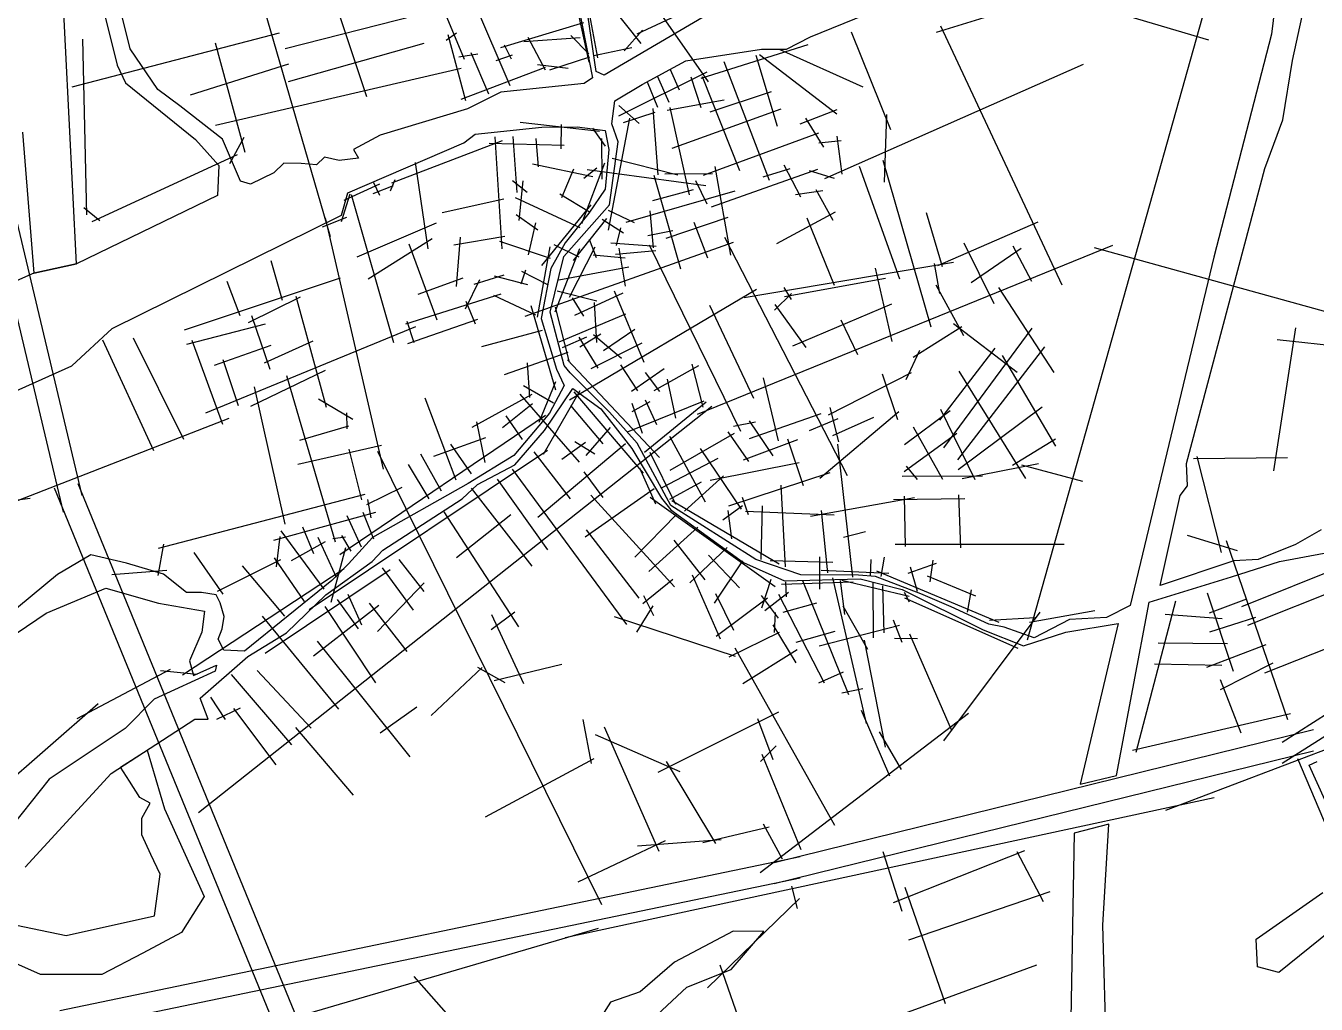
# Model space of a CAD drawing. Header units: metres. Extents: x -9699 to 502, y -2 to 5310.
# Drawn here: x -5599 to -3985, y 1881 to 3106 of the extents above; entities that cross this region are included whole.
import ezdxf

# ---------------------------------------------------------------- set-up
doc = ezdxf.new("R2010")
doc.units = ezdxf.units.M
doc.header["$MEASUREMENT"] = 0
doc.header["$XCLIPFRAME"] = 0
for name, color, linetype in [('底图', 73, 'Continuous'), ('水网', 141, 'Continuous'), ('路网', 2, 'Continuous')]:
    doc.layers.add(name, color=color, linetype=linetype)
picture_1 = doc.add_image_def('image1.jpg', size_in_pixel=(8192, 4266))

msp = doc.modelspace()

# ---------------------------------------------------------------- linework, layer by layer
at = {"layer": '水网'}
for points in [[(-5603.513729502353, 2972.300737918624), (-5589.582112448951, 2795.938640543049), (-5536.114120913087, 2807.513583182596), (-5554.356396237373, 3172.00473820078), (-5573.438527289333, 3211.819031376526), (-5551.550220894815, 3223.034326605171), (-5534.713022815711, 3188.827688023668), (-5506.089844490738, 3140.601905976635), (-5485.324022835616, 3056.487198741716), (-5474.660454317265, 3034.056608284423), (-5387.080141329388, 2963.193630117663), (-5357.895720634711, 2930.669264182703), (-5359.579447743811, 2893.098024468747), (-5536.114120913087, 2807.513583182596), (-5589.582112448951, 2795.938640543049), (-5774.375160073374, 2714.277682666079)], [(-3978.456270763753, 2474.733382022427), (-4010.355382907494, 2456.583968007331), (-4057.31794236548, 2437.549206849171), (-4087.887946131696, 2436.221193114498), (-4180.040920544313, 2405.234378143477), (-4155.027303852388, 2517.843216991972), (-4145.702444774601, 2529.903152464243), (-4147.052069492158, 2557.772134430845), (-4048.818336638119, 2927.111402996822), (-4026.552850839165, 2987.870945475208), (-4014.430030256028, 3062.178207552879), (-3990.121306820024, 3173.598058733738)], [(-4907.503720264845, 3127.471795052472), (-4890.284779538415, 3040.659194781874), (-4900.828900610839, 3033.522225530502), (-5005.018176521371, 3022.685200142061), (-5046.81105636066, 3001.837055500766), (-5156.08498954834, 2968.607871100216), (-5189.342268800334, 2950.674667118891), (-5183.007538512537, 2940.125717031128), (-5207.290634776473, 2936.961034796766), (-5225.766913196224, 2941.180606455966), (-5235.796884565592, 2931.686559752883), (-5254.801038923026, 2933.268893890143), (-5276.444645980738, 2933.796352562406), (-5289.114106556328, 2921.66505437754), (-5318.148232283129, 2907.423977342996), (-5330.817692858713, 2911.116118249618), (-5353.517088297718, 2963.860840768754), (-5406.704093589302, 3005.416470682784), (-5434.259838137121, 3026.065813213352), (-5468.704509695403, 3076.894980165338), (-5487.738452902434, 3152.559753123949)], [(-4032.818621400386, 3160.726149048251), (-4040.395575921051, 3095.267723733654), (-4112.693697983441, 2816.09577300255), (-4217.371824978443, 2380.333370276821), (-4247.24281294558, 2364.9590891035), (-4293.3354722847, 2362.560453201988), (-4337.507626967563, 2339.533596010939), (-4374.957905835727, 2352.965937515626), (-4394.163171433874, 2356.803749374108), (-4441.52050616088, 2378.452044242397), (-4479.319124738409, 2394.880544768137), (-4536.287525137348, 2416.361181933327), (-4557.426985120422, 2418.264034044203), (-4629.605842266601, 2418.454320651275), (-4685.76965167893, 2437.727166915707), (-4792.230071829486, 2505.162836339499), (-4834.600001111851, 2583.480956477782), (-4869.076797900087, 2622.273375255154), (-4918.216571806429, 2671.274849885898), (-4925.67451695248, 2680.314545609568), (-4943.078177751151, 2747.315659109983), (-4926.176802224021, 2817.053222729834), (-4869.185768140336, 2881.372497012939), (-4858.231137737399, 2960.179072024779), (-4866.055858094092, 2983.007964695626), (-4862.343057653873, 3011.72069347596), (-4828.332806818849, 3032.109587233281), (-4773.353651767066, 3061.841607841212), (-4679.005611499916, 3076.393095923724), (-4647.661791257145, 3076.393095923724), (-4617.584398687539, 3091.577258008078), (-4548.630476557568, 3119.884774453039)], [(-4698.429657215244, 3148.207227929002), (-4875.576206497346, 3043.801555228788), (-4885.741030820638, 3048.53046568526), (-4897.890354718489, 3130.702563179128)], [(-5723.36233923686, 2598.798588612039), (-5541.968359977385, 2679.87997572635), (-5491.368968946837, 2726.621016891941), (-5204.334931090852, 2868.597705948637), (-5196.412885889767, 2896.489847293209), (-5051.175670415483, 2959.058696980852), (-5036.958065803592, 2970.141555187908), (-4953.722215589929, 2978.720241087506), (-4909.600037543214, 2978.95853559141), (-4874.302331611783, 2974.66919264161), (-4869.770848890897, 2950.839532853578), (-4874.653774326303, 2901.082314253423), (-4894.841597383827, 2871.066294618695), (-4924.339202564624, 2833.87621443225), (-4942.502588545802, 2801.693697109568), (-4954.43922881897, 2739.357795306322), (-4935.160111697872, 2675.961057185519), (-4925.886579976126, 2655.47903732184), (-4943.951071357362, 2620.995100437728), (-4988.630330096268, 2567.817748453419), (-5045.901547293484, 2532.694771879488), (-5165.579601261685, 2465.02262273126), (-5195.794511719068, 2432.088730869729), (-5216.378789318994, 2411.55613449828), (-5325.941046445521, 2323.095323595758), (-5351.550951212558, 2324.108724370006), (-5358.904270325599, 2337.789565023141), (-5353.833010729577, 2350.963719248992), (-5351.297380931566, 2366.41801823698), (-5356.368640527588, 2383.645747640139), (-5361.186366348563, 2393.52637028945), (-5379.696485777603, 2396.313201478868), (-5398.460175487635, 2396.56655865235), (-5427.192579594455, 2419.497846764682), (-5473.619925420193, 2432.92598635691), (-5518.010969738075, 2443.505731856248), (-5559.637491994515, 2418.996046282118), (-5723.743461283157, 2283.196363977939)], [(-5600.337383896446, 2052.560103787522), (-5492.736226034931, 2170.025013293781), (-5387.791861196674, 2237.716650381519), (-5371.186767903993, 2237.716650381519), (-5381.185490186044, 2264.080565936641), (-5321.594502832544, 2316.126570441167), (-5273.254975705588, 2346.105079980289), (-5224.030179457702, 2393.433341901987), (-5166.028295808712, 2435.127956003529), (-5152.643245735868, 2449.550608703701), (-5053.587837113824, 2513.472962797614), (-5034.271374412907, 2531.514411394244), (-4987.659892610005, 2556.268938638203), (-4950.194463775442, 2599.302678508699), (-4914.861602620774, 2651.839790256769), (-4879.740110876839, 2626.049414812536), (-4841.233423026344, 2576.582630726367), (-4803.82808297417, 2514.242233853978), (-4792.36850236584, 2499.863289419284), (-4701.225172822407, 2434.131558316905), (-4650.056836668155, 2411.125263973207), (-4555.395392879225, 2413.681520451377), (-4502.947851971708, 2400.048157221077), (-4401.294351882954, 2349.794861673603), (-4350.785860650801, 2329.69404321696), (-4298.137135490695, 2346.801117705225), (-4232.647262304445, 2357.493030535488), (-4280.154234892354, 2156.556194721799), (-4234.429190400573, 2167.538514146365), (-4193.82289973682, 2384.189860403974), (-4090.528347986494, 2415.946393146303), (-4030.504728700958, 2434.996621809462), (-3974.71802568117, 2445.580080626789)], [(-5732.442727139982, 2263.238892159451), (-5574.034085245577, 2370.453040784194), (-5499.179415479768, 2401.944182969188), (-5433.51741677166, 2382.918286310735), (-5375.734824323059, 2373.077309612865), (-5379.017949812624, 2346.834691125371), (-5394.776835343517, 2310.751095940006), (-5389.523849162593, 2292.381269978681), (-5360.632571191265, 2305.502586202349), (-5362.703151779722, 2298.080068381711), (-5438.982940553498, 2262.823998673614), (-5475.047161772854, 2226.012509403739), (-5570.448179463681, 2162.72493724782), (-5638.197040410886, 2077.778558462544)], [(-5643.585408288679, 1986.903039798592), (-5548.920511034449, 1967.258461878984), (-5438.599529936022, 1991.632262181395), (-5431.502946911161, 2044.067981066408), (-5442.833218241402, 2068.535256844698), (-5454.194017602398, 2093.06845670598), (-5454.194017602398, 2114.183193877339), (-5443.929743329529, 2132.807552746388), (-5456.776038840597, 2139.887415277122), (-5469.514200418649, 2160.196321962641), (-5480.814180901183, 2177.715018886564), (-5447.741740389853, 2199.047537732614), (-5426.101101685183, 2125.509084143677), (-5376.201891469754, 2016.082920874716), (-5404.487408397589, 1970.864299351058), (-5453.18122777695, 1945.258455893876), (-5504.485125215893, 1918.28009224714), (-5580.954394592991, 1918.28009224714), (-5681.649905380457, 1962.869102613011)], [(-3927.583567276277, 2034.611390417646), (-3993.238761669287, 2180.374080918133), (-3983.270592961869, 2184.800627471101)], [(-4244.129575093655, 2106.646733634502), (-4287.34012864565, 2095.253570411536), (-4291.844060160626, 1862.686901271852)], [(-4247.167844299547, 1817.548006772718), (-4251.699678380172, 1979.940621129004), (-4244.129575093655, 2106.646733634502)], [(-3940.80426030024, 1993.881515819761), (-4031.207383715808, 1920.925306228804), (-4058.154492330678, 1927.873521663663), (-4059.892959396385, 1962.614563854593), (-3976.443978695142, 2020.805811273567)], [(-4865.701216016489, 1815.470101517909), (-4772.161203835129, 1902.638886393062), (-4716.892991085742, 1924.727505170238), (-4675.748874100638, 1971.972606443632), (-4714.436650470349, 1972.586179187448), (-4787.513469907091, 1933.931096327397), (-4830.49988809567, 1896.503158954962), (-4867.95949415768, 1883.618166318279), (-4960.687221485247, 1736.974315530948)]]:
    msp.add_lwpolyline(points, dxfattribs=at)
at = {"layer": '路网'}
for p, q in [((-5481.273742038575, 3749.334261653546), (-5218.717331330793, 2841.854923002447)), ((-5225.508816178291, 3173.926771134642), (-5172.92704291788, 3016.911716584029)), ((-4834.548089660717, 3095.684229581252), (-4672.012533033696, 3171.262716756111)), ((-4459.667464467653, 3097.528562034226), (-4221.351702898608, 3171.426144627065)), ((-4112.039803530075, 3170.21230844057), (-4346.172057028161, 2336.539754323667)), ((-4824.672173371364, 3148.950254482301), (-4745.732196521617, 3035.522950094037)), ((-5037.868962096602, 3133.901698303684), (-4993.639091517645, 3030.972334740309)), ((-4911.240541615647, 3134.348804125071), (-4895.031428288108, 3060.163397508711)), ((-4897.941974122077, 3139.51472743712), (-4884.19766906288, 3065.305323852264)), ((-5274.804214920194, 3077.210277158027), (-5111.083675379131, 3119.001353768181)), ((-4867.149393620588, 3130.546478185094), (-4829.934833627223, 3083.222515894751)), ((-4230.833793073463, 3120.897882070606), (-4119.577623679695, 3088.054519784812)), ((-5072.514197306446, 3115.76112086861), (-5050.783012491162, 3063.939883781037)), ((-5004.836522948354, 3078.521231965708), (-4900.980327262949, 3109.567850900097)), ((-4454.878797377409, 3105.504992427823), (-4302.984394619656, 2781.308921505655)), ((-5541.456248742618, 3029.380647970782), (-5282.102629094763, 3096.655960226961)), ((-5528.325979511413, 3088.996250729941), (-5523.377890967516, 2868.808192447165)), ((-5073.383732365894, 3087.608628469685), (-5060.634798352111, 3096.58325736953)), ((-5071.355498671466, 3094.556721058034), (-5049.044818514914, 3012.048037812343)), ((-4976.283070974758, 3085.79341624724), (-4905.739242009542, 3090.82799140538)), ((-4971.244228656236, 3091.387390196269), (-4949.689185016563, 3050.271593025913)), ((-4917.496565090049, 3093.345285964373), (-4894.821738150763, 3070.409949497845)), ((-4850.813969729816, 3074.416033292477), (-4827.519636935598, 3100.098387478877)), ((-4566.61943714247, 3097.891043293064), (-4517.407089421189, 2975.744561154746)), ((-5362.612726558589, 3084.101413590785), (-5325.382615033443, 2947.396323850507)), ((-5270.621582991873, 3035.717703850567), (-5100.92586019692, 3083.77744753618)), ((-5057.447245421659, 3066.545418501668), (-5033.687826911948, 3070.308977960251)), ((-5042.380293536873, 3072.335500311905), (-5020.649437275082, 3020.443668303053)), ((-5010.995112060533, 3062.298667029983), (-4990.279887642595, 3069.291151916072)), ((-5000.637499851567, 3081.877624711031), (-4992.23941715205, 3064.256562798088)), ((-4888.566809854658, 3068.597375685549), (-4840.974121312282, 3078.228256760469)), ((-4754.217893484645, 3039.883599917059), (-4620.551455721471, 3082.075449632812)), ((-4685.992301426092, 3068.859206483161), (-4659.398305950068, 2980.019036872756)), ((-4681.514920512927, 3069.783822661928), (-4584.652496906667, 2995.247158499744)), ((-4655.737015395607, 3076.027738937423), (-4551.844277261131, 3029.198415730667)), ((-5393.327585907151, 3019.003752474453), (-5270.468185018835, 3058.062343560316)), ((-5362.282895362397, 2981.051269473937), (-5054.859229595255, 3052.558801468129)), ((-5054.665127495631, 3013.630972222812), (-4949.129293366757, 3053.907685166678)), ((-4959.2069780038, 3056.984378516556), (-4920.855768965099, 3052.509188189461)), ((-4943.810523476313, 3050.551292421356), (-4893.701991357097, 3066.773857357082)), ((-4725.748697227799, 3060.824884624555), (-4669.068839803366, 2912.382415522561)), ((-4599.600475922794, 2914.656850709296), (-4275.715513772971, 3057.737553875029)), ((-4857.194697505955, 2992.879318009809), (-4746.950472855795, 3048.113052447931)), ((-4809.477742733164, 3043.107039126635), (-4794.796403125671, 3010.101952070618)), ((-4793.102381340606, 3051.005699240135), (-4781.809048797302, 3025.335071321064)), ((-4767.13603254484, 3041.726299068514), (-4754.625445833764, 3003.464061132607)), ((-4752.947194616136, 3042.336051009699), (-4706.511707965074, 2924.612940264764)), ((-4821.900386627238, 3035.490479501414), (-4808.91306880481, 3003.61376647882)), ((-4742.941061627629, 2997.733392410161), (-4666.113975754437, 3023.231323123154)), ((-4857.192069078053, 3005.870528505511), (-4831.782070855602, 2983.302936158278)), ((-4796.886806441253, 2999.95796304107), (-4725.48494178868, 3012.762851524844)), ((-5644.490647413253, 3001.308499829895), (-5529.364187639482, 2517.833391985683)), ((-4870.44624534477, 2849.850140621107), (-4843.402569661259, 2990.035977379747)), ((-4851.545402806397, 2984.431324151545), (-4811.736401940638, 2997.407681375298)), ((-4814.842072040643, 3002.203291957118), (-4808.348394876455, 2918.985323096378)), ((-4793.454079596734, 3003.34970210648), (-4769.119838506478, 2893.866108938537)), ((-4790.487935211379, 2952.373914933373), (-4654.294410040885, 3001.490991016186)), ((-4630.349687363842, 2982.759353868442), (-4584.26191982111, 3000.71058000586)), ((-4623.709949921191, 2989.783750953469), (-4601.056624982411, 2953.881270758946)), ((-4524.827981034962, 2909.793283616347), (-4522.093977941977, 2994.476296021387)), ((-5667.687915910478, 2980.545149989735), (-5552.561456136711, 2497.070042145524)), ((-4980.748076373195, 2985.136687050975), (-4881.417339928063, 2973.534089964315)), ((-4929.576965767264, 2951.476171450562), (-4928.98297756658, 2982.041203753688)), ((-4890.349942646906, 2977.282628632846), (-4874.449888633921, 2954.791438501187)), ((-4751.427744251123, 2918.759285333802), (-4606.915244759882, 2971.832510856208)), ((-5344.006669510999, 2933.386533479154), (-5326.217761494461, 2966.268159692025)), ((-5141.530946164546, 2908.91333893216), (-5002.997791604713, 2962.15031340189)), ((-5019.567620156333, 2958.894864274477), (-4925.715987703878, 2956.224137091444)), ((-5012.685446745337, 2966.50606332035), (-5003.966549817589, 2826.638022366126)), ((-4989.8599962847, 2967.183981170298), (-4985.071511724171, 2896.852426270942)), ((-4961.05885148696, 2964.533076962982), (-4958.088837471631, 2928.923320696542)), ((-4879.086654494793, 2964.357322551492), (-4878.632812609779, 2913.567745711576)), ((-4606.998149756735, 2958.997497033277), (-4579.061027621028, 2961.949891949484)), ((-4584.433570765708, 2967.317883975303), (-4578.255158926404, 2919.811201312283)), ((-5516.558836332202, 2860.513728931838), (-5334.519249468446, 2944.643303398549)), ((-4865.662068485537, 2939.860340433634), (-4783.503070582359, 2919.267409624814)), ((-5112.211124926798, 2934.658233210973), (-5096.411352739597, 2826.619944370663)), ((-4965.513817751038, 2932.781053249637), (-4890.076111567476, 2917.053406594341)), ((-4928.685965213261, 2890.642837247066), (-4913.539028807076, 2926.549337876102)), ((-4903.5952114635, 2858.243397938668), (-4875.001895000007, 2933.974270749415)), ((-4901.06505755696, 2914.976168136496), (-4884.730108243449, 2927.736329286321)), ((-4897.099635990271, 2925.906180032875), (-4748.319518735101, 2905.700732560019)), ((-4741.579937537979, 2879.014512171494), (-4608.341276416424, 2925.984383068076)), ((-4737.341561034503, 2929.658627457182), (-4717.59191881238, 2818.480784098214)), ((-4676.590378302353, 2916.676797975343), (-4642.743455056901, 2927.144376143758)), ((-4650.784254090991, 2931.620767017271), (-4629.831412489205, 2891.360875683082)), ((-4619.086362705784, 2924.642395531503), (-4587.925692779702, 2914.711615169683)), ((-4556.445887898764, 2930.066896997966), (-4505.945464480041, 2788.9215723751)), ((-4526.875745408971, 2937.406828392997), (-4466.734613492487, 2728.887411209651)), ((-5200.930934423574, 2887.557558594322), (-5156.561538129972, 2907.901641258643)), ((-5164.159045496621, 2909.419857841336), (-5156.86545010654, 2893.630424925097)), ((-5143.189958750148, 2899.095996246892), (-5137.415886736962, 2913.367212580435)), ((-4990.338844740747, 2912.162701568434), (-4972.142530398866, 2897.330871937744)), ((-4977.409899921389, 2911.684255901633), (-4982.677232937967, 2861.925864674745)), ((-4813.519279191278, 2918.818600702698), (-4780.340560728902, 2801.578346934655)), ((-4799.87839546897, 2920.395797618081), (-4740.172633430272, 2920.620132279928)), ((-4761.319723155458, 2912.05100887214), (-4747.163959611222, 2882.60878062546)), ((-5204.273820142049, 2860.836983034499), (-5193.637339033499, 2895.148641507793)), ((-5192.267234481843, 2894.408183565433), (-5139.366983373555, 2709.208459179954)), ((-5164.766832943809, 2895.755922556933), (-5139.239285584481, 2905.776143626808)), ((-4986.986905548387, 2890.632632602523), (-4906.061151416071, 2853.313842672316)), ((-4931.061954521958, 2895.390802887945), (-4893.937089630868, 2872.837952133923)), ((-4848.316488642383, 2859.794196792723), (-4711.555405574027, 2899.009040390722)), ((-4814.590035009262, 2886.891394931387), (-4764.031676658786, 2900.742447938716)), ((-4636.411061149469, 2894.309445602567), (-4602.173195759024, 2899.467942278643)), ((-4610.86850984751, 2900.553934231584), (-4589.591312941011, 2862.249314215193)), ((-5526.9356871732, 2877.991353467649), (-5506.774951525484, 2861.994882133871)), ((-5078.561333774255, 2872.131430567604), (-5001.060275178971, 2889.070470437035)), ((-4953.519972664988, 2805.63992110146), (-4891.794774864153, 2881.370793912207)), ((-4870.892311463889, 2875.002928199095), (-4838.155022865858, 2859.292019394424)), ((-5227.978005159799, 2854.156835654582), (-5197.588012199165, 2865.99891383172)), ((-5224.805469756313, 2865.068360624888), (-5152.393588042432, 2550.587624673954)), ((-5184.79129190582, 2816.260108263238), (-5085.54900936089, 2859.179419308395)), ((-4986.029208636281, 2869.581009303413), (-4958.73473712345, 2850.443168671507)), ((-4961.60782785977, 2859.055190673935), (-4970.705985030712, 2818.865726742922)), ((-4914.082748324072, 2812.05636706493), (-4872.262196979892, 2864.48255390802)), ((-4878.109974492254, 2863.412908930126), (-4851.301506600336, 2846.671777741531)), ((-4818.5642180023, 2873.972705815168), (-4814.182081094768, 2827.612628739298)), ((-4798.209274033983, 2839.640653371336), (-4720.499069593643, 2865.978239305635)), ((-4763.587618366538, 2859.655896637467), (-4746.412448265924, 2815.399456080772)), ((-4659.588720949439, 2833.144551190386), (-4586.113172703234, 2872.674887218862)), ((-4622.198822911211, 2865.290102851302), (-4587.849760417994, 2780.906556978061)), ((-4472.857937863606, 2871.832340951544), (-4452.743236210175, 2804.566562805579)), ((-4458.27245548566, 2805.58364306124), (-4332.465572126049, 2860.347941847575)), ((-5064.029887569261, 2831.477746048842), (-5000.091516966095, 2842.12514094279)), ((-4860.065816921342, 2830.703295891075), (-4854.910338114517, 2852.595566918985)), ((-4821.141975658684, 2843.323537543969), (-4789.693565888838, 2849.504885807366)), ((-5170.966491242019, 2789.127200848592), (-5090.980181050239, 2839.446400810413)), ((-5120.111011020402, 2832.539838752184), (-5085.055266480043, 2737.821347169902)), ((-5060.368158943479, 2779.2606915996), (-5055.430730134976, 2840.926381385716)), ((-5006.619765258424, 2836.08978470762), (-4943.112164784207, 2814.630087305514)), ((-4974.510780447621, 2742.240865646876), (-4713.870028392324, 2834.968627912538)), ((-4958.966330826676, 2740.792518073675), (-4943.081171238489, 2828.767303115157)), ((-4938.586413496398, 2831.809962370104), (-4907.574651312344, 2816.345528536782)), ((-4937.200976448629, 2747.432000433683), (-4906.030340400066, 2826.849890889016)), ((-4918.982831552749, 2765.780956431133), (-4886.787400668611, 2828.809782914536)), ((-4894.601132736426, 2838.529001869989), (-4885.509692659019, 2815.430335251402)), ((-4867.283479949707, 2833.793977002695), (-4810.831018045035, 2829.673073507151)), ((-4857.456153070663, 2827.368959696203), (-4849.403745146657, 2779.873947461141)), ((-4819.48438680487, 2831.447425271896), (-4705.217499269187, 2598.225481256252)), ((-4758.816912200322, 2619.457661152522), (-4239.055771103312, 2831.216250287442)), ((-4724.987584819457, 2841.110902578017), (-4571.732532549314, 2542.968433881897)), ((-4425.644692094137, 2833.91816375763), (-4387.973588775967, 2758.216746213622)), ((-4416.33271961427, 2784.437350030194), (-4353.688703730766, 2827.151563075857)), ((-4364.27046243057, 2830.111943021723), (-4340.990585989827, 2786.129003690596)), ((-4262.341451989007, 2827.984853967892), (-3910.468332394979, 2730.582289593571)), ((-5292.641456805439, 2811.748845704267), (-5278.707430359784, 2762.335416134438)), ((-4889.404913297061, 2818.87163175611), (-4849.356908021626, 2815.210202502012)), ((-4861.352505392948, 2819.842441052245), (-4811.219769833442, 2824.254532893245)), ((-4700.687622809804, 2765.601642259917), (-4438.375592172015, 2809.898608238102)), ((-5038.532311589239, 2782.273700150017), (-5000.828316416315, 2793.730710043872)), ((-4979.449742505734, 2782.467895512866), (-4973.619232304467, 2800.333045264166)), ((-4979.061027223274, 2798.585370757588), (-4946.410111686688, 2781.885337344007)), ((-4932.525368264258, 2787.660021448457), (-4844.987913253615, 2804.010765653944)), ((-4536.719426950535, 2802.203119665892), (-4515.749318037655, 2710.674368234462)), ((-4462.859179075618, 2808.166471035735), (-4455.911002919449, 2770.710274380168)), ((-5400.964337162666, 2725.269885658822), (-5205.558354763009, 2789.996480213449)), ((-5348.001478361904, 2785.968688864419), (-5331.677407819451, 2743.029359405753)), ((-5108.261181879999, 2769.8874952492), (-5051.974529969026, 2790.11385456546)), ((-5049.20157503472, 2751.235485040547), (-5031.096671574436, 2788.038500686291)), ((-5013.461088519049, 2792.565593706153), (-4971.675692398108, 2781.885337344007)), ((-4650.69930476132, 2777.91105406958), (-4641.629111142822, 2763.205784366974)), ((-4650.014745315726, 2766.796604739952), (-4523.591485857383, 2789.86637864727)), ((-4460.435403487362, 2781.527365114153), (-4426.148255073689, 2717.945058812895)), ((-4382.344226321358, 2777.988740590625), (-4312.849505149847, 2671.520208069882)), ((-5320.683643045478, 2734.374927403158), (-5255.72047760673, 2766.329773661741)), ((-5261.717053343302, 2767.328363043568), (-5223.742585637715, 2628.395450029179)), ((-5123.852249590316, 2732.756172037973), (-5004.715323217155, 2770.234146047148)), ((-5014.04416144274, 2768.680652943576), (-4961.56946011354, 2744.018986568979)), ((-4934.42615971122, 2773.888399942429), (-4884.693383264661, 2761.596479814862)), ((-4919.256151548973, 2637.522366846019), (-4685.245426335568, 2775.878822142527)), ((-4915.741979945327, 2765.148980421396), (-4901.61885271426, 2742.177306485994)), ((-4912.293300003664, 2743.654048377937), (-4851.859536447038, 2771.384157835761)), ((-4863.190871677151, 2774.009487612428), (-4826.186768445936, 2684.478249980859)), ((-4662.507699656271, 2749.526465336625), (-4641.286831420024, 2770.558419218279)), ((-5036.715447305541, 2732.210202615144), (-5048.577286901236, 2760.592180857635)), ((-4967.474624968505, 2755.396648720584), (-4936.673429064438, 2650.083460648119)), ((-4937.069591559295, 2753.262035311886), (-4919.464965543681, 2684.478249980859)), ((-4888.197077662626, 2759.300295194204), (-4885.30675612115, 2709.156402928926)), ((-4743.770622679345, 2756.123649375201), (-4688.810085658558, 2639.551611366873)), ((-4661.988074061745, 2756.990122811803), (-4623.358981783924, 2702.955064171704)), ((-4639.638369051986, 2704.884886697433), (-4515.749318037655, 2757.817187614281)), ((-5397.973149700316, 2707.080155619867), (-5299.695536702632, 2732.710607113501)), ((-5374.328432863928, 2621.077030750756), (-5111.416792110205, 2729.125887191502)), ((-5317.01903045019, 2743.029359405753), (-5294.032077697135, 2675.791040269114)), ((-5122.557712340938, 2735.952878150011), (-5113.817386424569, 2709.130339903806)), ((-5121.309099568025, 2707.882776738903), (-5033.593897120272, 2738.447990519975)), ((-4931.814488033669, 2709.94400325791), (-4848.520994935803, 2745.123489272486)), ((-4579.487344024914, 2737.416204633739), (-4558.793183536159, 2694.408709266312)), ((-4488.895838317854, 2690.882592761266), (-4428.089750647238, 2729.292274548974)), ((-4438.558012369838, 2732.824198348313), (-4358.721814616218, 2672.067699115496)), ((-5465.281894997133, 2715.217403393954), (-5402.255369841499, 2588.18504633508)), ((-5028.677824288505, 2704.410726702143), (-4953.029989896276, 2724.716838596069)), ((-4927.873160389442, 2703.118129086766), (-4897.393508832472, 2716.244805889785)), ((-4907.378212832359, 2715.719734350515), (-4883.467477188364, 2677.127318230287)), ((-4906.064436950954, 2703.90572941575), (-4879.788882816865, 2719.920278744992)), ((-4889.08972098407, 2719.06271168762), (-4854.038868240088, 2689.466394704319)), ((-4876.373094729956, 2699.180127441845), (-4837.485248327226, 2725.95855258715)), ((-4450.51524199493, 2577.616287231438), (-4339.985540869478, 2727.069016143218)), ((-4037.850856143196, 2548.801763282828), (-4010.030297483907, 2727.497262217983)), ((-4033.571337441812, 2712.982502479923), (-3769.838203449808, 2684.03071140437)), ((-5503.315173777104, 2712.503037744651), (-5439.745294163905, 2574.070333790831)), ((-5391.538356622405, 2712.031907035087), (-5353.355987570685, 2607.11914307217)), ((-5363.135418652339, 2681.0163906288), (-5292.502223138334, 2705.988551810419)), ((-5300.65221144833, 2683.730756278102), (-5239.798958099186, 2711.417297068867)), ((-5000.60960931101, 2669.350066863152), (-4920.850648537379, 2696.998166588077)), ((-4892.138405306847, 2676.602246691016), (-4828.288817157379, 2708.893874139212)), ((-4497.832164642896, 2662.90571517541), (-4480.853140974723, 2699.513753707151)), ((-4455.766329866818, 2611.868281339783), (-4386.204255230229, 2702.220469363008)), ((-4433.30699750984, 2562.406494877068), (-4324.101038388267, 2703.923681772634)), ((-5352.812122029916, 2688.073732941083), (-5333.795482639929, 2630.529170007986)), ((-4972.181263204532, 2683.88157841168), (-4969.259108480648, 2640.310412541696)), ((-4921.731948388849, 2687.534817812278), (-4806.499697410341, 2565.160883393548)), ((-4855.223814648191, 2681.427661535625), (-4833.892406416133, 2648.579971698793)), ((-4766.133798382114, 2681.929154901661), (-4752.080178466764, 2628.520306856532)), ((-4377.750135908005, 2693.146488267248), (-4310.737380798098, 2579.486361633166)), ((-5318.038823971561, 2629.443415372358), (-5224.585653888389, 2674.501904694567)), ((-5273.381103739106, 2668.006152868375), (-5212.202022564921, 2459.95364017863)), ((-4841.421136585923, 2648.329225015776), (-4800.765964464321, 2676.914235201135)), ((-4824.355995397906, 2671.648582777434), (-4806.287050291604, 2647.827731649739)), ((-4813.062918396194, 2649.332211747849), (-4757.099344081935, 2680.424688763393)), ((-4676.757356486232, 2665.081845154384), (-4657.955043488371, 2586.082610362322)), ((-4594.940382764259, 2618.8570249882), (-4491.278836767633, 2671.834513913784)), ((-4527.619955565643, 2670.048756958078), (-4508.555785437695, 2612.904492495951)), ((-4431.983292011899, 2673.504097063897), (-4348.589663112027, 2539.261160506487)), ((-5313.692170840753, 2653.872720175928), (-5275.115574109157, 2481.781873794846)), ((-4976.676933595197, 2655.582772908161), (-4938.913324217137, 2633.572611014086)), ((-4957.019176831941, 2609.708693773646), (-4936.108280558823, 2660.247733328173)), ((-4951.656307762189, 2569.429984572364), (-4905.536195953843, 2649.328763666861)), ((-4796.750675779316, 2663.373970157511), (-4786.461402695888, 2614.729295129889)), ((-5233.070657238496, 2638.714202321431), (-5190.095021347698, 2613.416623261634)), ((-5100.28985365569, 2640.019991987552), (-5061.511160022921, 2537.542396832809)), ((-5040.965031133564, 2603.252476220158), (-4965.88734656116, 2644.802284880049)), ((-5002.976618157699, 2603.02787632131), (-4965.4377758715, 2632.898825277387)), ((-4981.420625363505, 2644.443014384884), (-4906.855812786155, 2559.665089013703)), ((-4913.488833135271, 2647.486734587825), (-4827.097482209232, 2545.577863398464)), ((-4846.691244054178, 2597.42784380083), (-4750.57441783043, 2636.293426110418)), ((-4840.919216373812, 2633.284479874039), (-4828.120378735766, 2595.923363702719)), ((-4840.668274520729, 2623.003907749811), (-4818.082084011368, 2635.290453338186)), ((-4825.108893969044, 2571.851779851848), (-4748.06485327582, 2635.039706655169)), ((-4824.355995397906, 2637.296412842492), (-4810.051433629474, 2606.454682509966)), ((-5383.33590927213, 2121.036758633463), (-4740.911716987624, 2629.450076962977)), ((-5206.587493805819, 2443.746357653776), (-4948.978779363226, 2618.516656119178)), ((-5198.090480000421, 2621.072465882404), (-5197.757326763407, 2601.10069220573)), ((-4998.812859801976, 2617.569076000227), (-4978.517453730049, 2587.875919592582)), ((-4917.997682171408, 2630.313364809634), (-4877.28702101625, 2582.35816638118)), ((-4693.631206532248, 2588.972828142011), (-4603.958737943518, 2620.283497488898)), ((-4605.905672902589, 2539.50441075432), (-4506.868736287775, 2623.077294639503)), ((-4593.347445935724, 2627.812305546953), (-4582.283699268766, 2585.088488129955)), ((-4499.794870169404, 2581.673031292892), (-4442.740133214953, 2624.102561279499)), ((-4454.984737624378, 2625.664388408778), (-4411.737753058289, 2537.681674177005)), ((-4432.64514476087, 2550.503174872827), (-4327.410302133118, 2628.536011678845)), ((-5616.115471553436, 2509.230664515546), (-5345.181613290675, 2614.629398500132)), ((-5256.723879959638, 2587.120440860168), (-5195.092173879165, 2605.095049733032)), ((-5035.417076932136, 2609.964731236804), (-5024.906942892761, 2559.269090174086)), ((-4898.285166493457, 2567.800340530375), (-4867.859288190717, 2602.910390290563)), ((-4713.879811985083, 2604.387313660454), (-4686.399561727659, 2610.167749219831)), ((-4694.113304017235, 2611.131145839832), (-4664.704590807967, 2567.296208754189)), ((-4618.764197757649, 2599.130581575826), (-4582.881739629149, 2614.068980640775)), ((-4589.460183593284, 2592.856456202123), (-4538.02863958905, 2615.861591878931)), ((-4489.113413738916, 2603.53855526342), (-4452.118984582631, 2538.202278566818)), ((-5089.054894115442, 2566.87343493751), (-5023.819686388488, 2590.410691873827)), ((-4928.711044796188, 2563.090457338625), (-4899.142216520347, 2584.49903379912)), ((-4912.426765731755, 2585.35537239039), (-4887.571840374614, 2569.941207948315)), ((-4794.11808619635, 2592.131451804919), (-4749.289737185703, 2509.886888770936)), ((-4792.958730454389, 2549.657738918204), (-4712.576878368788, 2595.992702238215)), ((-4721.078783970567, 2597.537191243659), (-4695.186578745299, 2560.469231755524)), ((-4701.344948821825, 2562.479183774656), (-4633.367451152786, 2588.009417562167)), ((-4646.384411801038, 2588.491129832009), (-4626.617903833198, 2530.205103847926)), ((-4500.315919495719, 2547.833522597632), (-4434.403343993959, 2595.729447536712)), ((-4364.58291679783, 2555.902953459008), (-4310.914982211434, 2588.701239414803)), ((-5258.898465980077, 2557.181130557542), (-5154.368334078536, 2580.841080545694)), ((-5244.766832864261, 2375.14110474281), (-4946.497287878884, 2574.407254578864)), ((-5195.11871369982, 2575.765156335381), (-5179.437987393169, 2512.414066898104)), ((-5159.425519368902, 2573.363563229261), (-4878.959648504467, 2006.063554793302)), ((-5105.72613617708, 2570.132443824647), (-5079.632053086294, 2523.782152598058)), ((-5068.034662542647, 2582.082124464356), (-5042.303010455267, 2544.784623293288)), ((-4963.774930161869, 2572.324418224355), (-4918.250777875138, 2513.681704315885)), ((-4958.883900407091, 2490.750904798026), (-4849.023937314321, 2582.850041416041)), ((-4818.479670238012, 2572.111139757415), (-4786.51814151121, 2506.853666289821)), ((-4755.388091491717, 2576.471454544228), (-4704.128928550955, 2500.750437381972)), ((-4583.637157110358, 2581.856910332459), (-4564.80523779262, 2415.413853091533)), ((-5120.947690731025, 2556.372199589894), (-5095.216002137707, 2513.643021593545)), ((-4831.291905557184, 2552.548054416786), (-4811.511999908208, 2507.292759241265)), ((-4803.006443712118, 2527.648624012281), (-4733.058793304175, 2564.330468228976)), ((-4742.879877666942, 2536.773055977234), (-4631.777507811588, 2559.072772915246)), ((-4497.710672864152, 2554.601421544716), (-4484.163426885976, 2537.681674177005)), ((-4427.890245668023, 2539.243501306284), (-4332.277968084293, 2557.725075803272)), ((-4353.380411041027, 2556.163248673993), (-4277.046849013021, 2535.859551832742)), ((-4138.060911240535, 2564.157059070951), (-4020.367320340955, 2565.153624275678)), ((-4134.071286233549, 2566.64847208277), (-4103.65051876285, 2446.562909346932)), ((-5009.703823840093, 2538.256526513049), (-4946.709423914421, 2449.625056541389)), ((-4990.875664634499, 2550.730804057402), (-4847.840852709327, 2356.484459866593)), ((-4900.973354627815, 2547.402582273348), (-4877.37748274333, 2515.080731767101)), ((-4775.111157387232, 2498.351033689149), (-4726.42376512818, 2542.30550890232)), ((-4719.796403200249, 2504.745618539957), (-4592.839137183568, 2546.460111456589)), ((-4502.801718681352, 2541.906341178557), (-4402.199845296389, 2542.567632856615)), ((-5563.897379245085, 2527.28874431939), (-4899.920456528342, 908.0224819923985)), ((-5534.519132312393, 2532.978302426294), (-4876.723188031116, 928.7858318325578)), ((-5433.397531254414, 2451.787757152304), (-5174.665601953567, 2519.56660137337)), ((-5172.640033192982, 2506.649978313775), (-5128.671362637135, 2528.066595643295)), ((-5042.057288952048, 2526.836998795118), (-4966.346116748486, 2429.183352701568)), ((-4899.409586047841, 2465.896313406207), (-4813.018271627749, 2526.737437201572)), ((-4793.724552129395, 2513.325504985971), (-4753.920078000578, 2534.948490660611)), ((-4654.574301106877, 2530.649124544217), (-4649.031530749373, 2428.344422033342)), ((-6185.016350050835, 2436.986876491455), (-5593.951581794216, 2514.252899173309)), ((-5171.681204596644, 2512.980920244649), (-5167.888164093421, 2489.897316295641)), ((-4892.220069101633, 2518.122790748837), (-4787.560961702999, 2403.665417534909)), ((-4818.253260378711, 2515.525129379126), (-4661.71665237456, 2403.834192025371)), ((-4791.203196155147, 2511.596201631541), (-4656.534378205477, 2432.239315685993)), ((-4727.183271275026, 2487.272586792182), (-4702.657373983333, 2505.406421623542)), ((-4702.902620909291, 2515.666040024845), (-4695.299601145234, 2494.10147628921)), ((-4679.357784333304, 2437.739549295611), (-4677.395699407824, 2504.883751177106)), ((-4617.343861028245, 2491.860516803727), (-4487.25350894827, 2515.121675983853)), ((-4513.566773721613, 2512.981715955646), (-4424.529983120621, 2514.204556240267)), ((-4500.410141334941, 2516.955943390704), (-4499.186279591464, 2453.979717592171)), ((-4432.159688729107, 2518.473601579716), (-4429.711928736215, 2452.440268089708)), ((-5289.265788750032, 2461.990265839753), (-5161.336515491537, 2496.787936214243)), ((-5197.542927359391, 2492.653561471112), (-5179.612120741905, 2453.721502393652)), ((-5177.543182920882, 2496.787936214243), (-5164.439922223071, 2463.712924309364)), ((-5076.47144154188, 2497.265823487362), (-4982.864909991608, 2353.536155184107)), ((-5060.640931350557, 2440.186570009692), (-4992.500909222697, 2493.827318951064)), ((-4837.361310650297, 2440.619436792178), (-4785.204831627365, 2493.88139937919)), ((-4721.05180607859, 2499.035079909758), (-4716.39189544977, 2463.502549489573)), ((-4699.037408156494, 2498.280424808027), (-4587.970923643245, 2493.694770250737)), ((-4604.196318621411, 2499.041333918998), (-4596.240797470477, 2421.196633904376)), ((-5280.300403694258, 2473.359803363281), (-5226.508020347734, 2400.663660617189)), ((-5253.059376882178, 2478.527778772114), (-5239.611317551491, 2445.108224005438)), ((-4898.26786267641, 2474.642224253797), (-4832.427751471769, 2389.464656524224)), ((-4819.720142185608, 2422.609998113383), (-4758.359565744773, 2478.17103500836)), ((-4576.323008874298, 2465.605697414274), (-4548.560421652699, 2472.540486273143)), ((-4077.62736671957, 2379.010158727814), (-3833.45137911156, 2476.890219499679)), ((-5433.73838724543, 2417.728031948604), (-5426.920683330012, 2456.896710348923)), ((-5285.896217187132, 2428.555327327131), (-5281.050162754291, 2466.599149574224)), ((-5266.852307857632, 2436.494931657382), (-5224.439082526711, 2460.267607370141)), ((-5234.09413786012, 2465.435582778975), (-5210.991023196024, 2415.478515079938)), ((-5215.396669930932, 2463.931996110756), (-5199.539546907072, 2465.912464943465)), ((-5204.296672862445, 2467.760901590005), (-5192.800257757495, 2448.220305554932)), ((-4788.656359032597, 2462.077500892763), (-4749.922494697996, 2412.264149767699)), ((-4511.40547586447, 2456.720216065802), (-4299.981342725796, 2456.720216065802)), ((-4146.297382129807, 2467.945771778359), (-4083.421590013364, 2449.098965933649)), ((-4097.456044308572, 2461.342236011649), (-4020.653709464816, 2237.301819714969)), ((-5389.047519616616, 2446.539680169752), (-5352.702275647033, 2394.315883116795)), ((-5288.665375503355, 2439.968475397244), (-5251.281646969517, 2385.323706695486)), ((-5217.31465567711, 2384.350286908888), (-5198.989110296541, 2452.678101918824)), ((-4768.330653027871, 2408.432354601144), (-4721.926707511673, 2452.881189701062)), ((-4745.320445989039, 2442.918511100145), (-4706.203086721841, 2402.301471166782)), ((-4606.413872136924, 2440.890313567443), (-4606.413872136924, 2400.55002750285)), ((-4529.00039129921, 2416.43179081445), (-4524.899131118131, 2440.703530880727)), ((-4070.316686548109, 2355.635827108137), (-3828.090225821135, 2452.05497644895)), ((-5491.68890703244, 2418.749822587927), (-5423.170975381283, 2424.199368011039)), ((-5403.41319233385, 2293.32027875461), (-5201.266570064728, 2426.339593276243)), ((-5359.625189690554, 2398.120261153552), (-5280.357864048745, 2437.893358835391)), ((-5328.81822584747, 2429.938733715086), (-5275.857995474623, 2366.647643678967)), ((-5299.907745750053, 2320.563650399448), (-5143.683847654763, 2424.995246526363)), ((-5153.691075821559, 2427.217192706965), (-5114.774097676214, 2374.445918568239)), ((-5132.564721472081, 2437.771461494552), (-5101.431138955799, 2397.776374404333)), ((-4737.65036480745, 2383.142495334003), (-4701.984532945483, 2436.021288176249)), ((-4667.7702503943, 2436.443364000826), (-4589.564736614411, 2434.219882237598)), ((-4604.085559589956, 2424.312219374224), (-4519.535896988942, 2420.529618691075)), ((-4542.566218802436, 2417.377444475196), (-4541.619765720818, 2437.866569898484)), ((-4534.826046210037, 2423.489607761361), (-4381.622248284053, 2359.476710131872)), ((-4495.160039123518, 2420.487892723168), (-4459.782239152852, 2433.000420234754)), ((-4492.655402871227, 2428.621036303692), (-4484.202305715415, 2397.965348786251)), ((-4464.478436689146, 2436.754179884214), (-4468.235336308666, 2409.539439875433)), ((-5159.250638912904, 2347.782522521479), (-5100.875153441912, 2408.330629232078)), ((-4827.480247022962, 2382.620020325356), (-4789.802974200408, 2413.040582223039)), ((-4765.631878170003, 2418.319440657326), (-4730.73307267917, 2338.234897944583)), ((-4678.576557150291, 2377.319217019356), (-4666.687958698291, 2412.954924632181)), ((-4653.782268164701, 2406.902830546384), (-4564.132031695335, 2409.761582842077)), ((-4648.670523477747, 2409.803629886352), (-4647.799272638978, 2390.869882145313)), ((-4627.350322570237, 2411.445600468877), (-4569.846452997444, 2268.765307452848)), ((-4590.088341356742, 2414.598263279226), (-4548.029442709856, 2232.43188693404)), ((-4580.569197649609, 2411.551457951189), (-4574.763694019391, 2368.760563493109)), ((-4578.437907677717, 2411.667436318996), (-4494.115056501388, 2391.922258798583)), ((-4539.355046526782, 2408.587964960547), (-4539.15251155429, 2339.582622976243)), ((-4471.366122497551, 2417.046959174351), (-4410.942142533683, 2392.334716291982)), ((-5196.655942459132, 2394.40008888408), (-5179.215666199496, 2356.063863785274)), ((-4826.338523651532, 2392.506701546119), (-4814.15999499918, 2367.790005474133)), ((-4736.485606185903, 2395.328655698151), (-4713.858894079669, 2349.347113699485)), ((-4679.382243315202, 2392.82854570473), (-4657.818693790781, 2364.101466206761)), ((-4674.808158158689, 2373.677150066189), (-4645.185520122664, 2396.963492801384)), ((-4657.50802821473, 2394.419897899958), (-4600.572154611115, 2283.419414334318)), ((-4527.405592667579, 2404.743089421985), (-4525.785349393582, 2345.855840960212)), ((-4500.189864474086, 2396.840325114919), (-4494.16021435304, 2384.791236439925)), ((-4416.577528468915, 2399.842235590902), (-4421.273726005201, 2371.689059159717)), ((-4121.136208415744, 2395.875811707554), (-4088.730977876432, 2297.77581362409)), ((-5239.559077546874, 2317.030609812744), (-5157.589691512323, 2380.459637048221)), ((-5225.258020348977, 2378.717085803681), (-5161.774805844776, 2283.540125088581)), ((-5209.910556797171, 2387.429855986229), (-5183.401328121101, 2350.836196091806)), ((-5169.797899496444, 2382.899217166485), (-5122.709102487104, 2322.606784963151)), ((-4834.711234720568, 2346.875858699596), (-4814.540569456315, 2379.57797530346)), ((-4735.718616320714, 2341.683523366373), (-4671.290007407239, 2389.580969928238)), ((-4651.606148894642, 2371.872924239442), (-4609.598577603807, 2383.66672928275)), ((-4576.982379219137, 2379.682799757464), (-4546.353162813161, 2325.28230037201)), ((-4499.988862751204, 2389.610871909923), (-4358.091320472398, 2326.754770552285)), ((-4210.130615616756, 2196.731964047758), (-4160.313656465333, 2386.166434440751)), ((-4118.234241478414, 2370.746741901221), (-4071.319249264321, 2388.627038081151)), ((-5303.79942531162, 2366.669099956209), (-5208.174845225054, 2250.572268931327)), ((-5017.279099087376, 2350.097636687966), (-4987.682927860122, 2372.104099223898)), ((-5016.590816035574, 2368.6655946876), (-4976.670362525439, 2282.702869601401)), ((-4863.020060369243, 2366.400945350146), (-4711.944120856489, 2316.678696154342)), ((-4662.646924883772, 2346.199159972857), (-4661.085902689141, 2371.500866528954)), ((-4514.123708390019, 2362.105878865104), (-4503.388953282563, 2334.15411503511)), ((-4450.788781026814, 2210.646101581339), (-4330.044534483524, 2371.883575598932)), ((-4393.383331476703, 2361.641393040358), (-4336.532881780011, 2365.010963876583)), ((-4343.553449221412, 2359.167457750795), (-4261.535254740898, 2373.701789187419)), ((-4173.855134504498, 2369.296984383971), (-4102.273478082003, 2363.981230087129)), ((-4117.750574237863, 2347.067429612136), (-4060.195048755543, 2365.430973644536)), ((-4048.872109892349, 2295.739072668052), (-3885.113348628831, 2360.99244186268)), ((-4719.240198650703, 2315.959764288433), (-4656.292088260918, 2346.863141283482)), ((-4664.786838697844, 2356.003571227431), (-4635.817657043866, 2308.34273002858)), ((-4635.289160505155, 2334.063390021583), (-4586.685366855876, 2347.938439997408)), ((-4606.50758289294, 2329.60382075775), (-4506.316620403857, 2355.605464451665)), ((-4493.614560021057, 2344.835725501935), (-4441.360172058652, 2225.04865210895)), ((-5234.973529524213, 2335.487824385342), (-5118.767993878544, 2190.793461196776)), ((-4712.273112415991, 2326.999235306377), (-4587.320168700986, 2105.406621474933)), ((-4550.393531081092, 2336.720366760193), (-4523.893063831375, 2202.845425599234)), ((-4512.171954646452, 2339.354449357828), (-4483.545928857915, 2338.704395352626)), ((-4182.56099881055, 2333.536405983952), (-4095.502246232187, 2332.569896319172)), ((-4121.619875656288, 2303.091567920934), (-4047.136252296462, 2331.120138801924)), ((-4702.186264787226, 2282.574341335587), (-4634.15879048204, 2324.916301232974)), ((-4027.123801597561, 2209.267735881635), (-3853.006690896721, 2320.587825915733)), ((-5535.400612254591, 2238.619642764941), (-5418.551914902833, 2300.438374299522)), ((-5431.01909604753, 2298.658843433374), (-5385.157665352206, 2294.210037207762)), ((-5342.375583971894, 2293.706784901628), (-5267.106097174276, 2205.746671654146)), ((-5309.802827659551, 2298.984386950129), (-5242.45644473537, 2226.417302943852)), ((-5092.388032747098, 2242.419595531766), (-5028.425276173925, 2302.443440373936)), ((-4999.706780831431, 2283.277512539813), (-5033.712760471106, 2302.660222761231)), ((-5013.149400776594, 2286.1413741377), (-4928.490548899681, 2306.772429275174)), ((-4607.167208779378, 2283.507556777062), (-4576.355900729059, 2296.949028018453)), ((-4186.913930963579, 2306.957578660369), (-4102.757145322545, 2305.507835102963)), ((-4172.847328326046, 2124.130173959655), (-3715.159566782375, 2298.114832085422)), ((-4104.209132704651, 2275.018660581572), (-4038.43137365087, 2308.362985759405)), ((-4027.123801597561, 2182.709448496329), (-3853.006690896721, 2294.029538530427)), ((-4104.692799945193, 2287.583188504818), (-4079.05880125569, 2220.894524189311)), ((-5368.345765891689, 2265.559541403316), (-5349.858535688996, 2237.412311864846)), ((-4578.091758324954, 2270.93328488406), (-4551.837012578449, 2276.136439094877)), ((-5759.210773826374, 2039.050382878317), (-5508.87115928602, 2257.357450162876)), ((-5360.42266201826, 2237.852116688835), (-5330.931116824024, 2251.92573145807)), ((-5339.734561516067, 2251.046135769934), (-5286.473704701529, 2180.678047963917)), ((-5156.182679452155, 2220.699896071359), (-5109.964549186501, 2253.245131970196)), ((-4808.130673431617, 2171.705233843539), (-4657.020454838268, 2246.917945236836)), ((-4680.283136979793, 2045.81278164763), (-4419.910484570849, 2245.358449401179)), ((-4554.13790916212, 2248.970377055346), (-4518.472150312045, 2166.774031315827)), ((-4214.483584275724, 2199.148217269943), (-4016.666676379798, 2245.057084330865)), ((-4902.413477578397, 2237.483493099491), (-4892.064480772002, 2182.335527930967)), ((-4683.785371140031, 2238.560969548778), (-4664.826885717454, 2187.304910626704)), ((-5261.824052262622, 2227.296898631989), (-5189.635776583113, 2142.855210016578)), ((-4886.970952550677, 2218.571634390797), (-4781.17249466692, 2172.599626964256)), ((-4875.646845497307, 2228.189016298449), (-4807.135849975348, 2072.613751937857)), ((-4663.061487417006, 2058.683995473151), (-3988.132568260276, 2224.959190371439)), ((-4531.696647246994, 2222.168401656491), (-4503.875175939122, 2174.708442584833)), ((-4679.882155700441, 2185.076375400651), (-4660.366078502476, 2204.575971379607)), ((-4663.061487417006, 2032.125708087846), (-3988.132568260276, 2198.400902986134)), ((-5024.30156483782, 2115.698403352331), (-4888.039883071499, 2188.654562116566)), ((-4798.046527242643, 2184.700073898177), (-4736.560005298008, 2082.382807529452)), ((-4678.209343868337, 2193.990474425338), (-4629.698822903751, 2074.620158157108)), ((-4008.092784841254, 2188.606487849591), (-3941.205240912518, 2030.422406470738)), ((-4924.428061665821, 1964.853281815025), (-4112.466901488144, 2139.670780379576)), ((-4752.254457839277, 2083.428427619165), (-4669.31405022338, 2103.096323453954)), ((-4676.796855916705, 2107.033250191036), (-4653.092232827634, 2062.953527274935)), ((-4908.417208479818, 2034.113345136624), (-4798.869991801853, 2085.990295953843)), ((-4834.089027425843, 2079.229656124629), (-4729.252318613879, 2087.406200854106)), ((-4526.818723125798, 2072.298496824695), (-4503.152285253242, 1997.639921361831)), ((-4513.416223212138, 2008.536108560909), (-4349.30872685452, 2073.457771301345)), ((-4359.419297165681, 2072.248688108238), (-4326.198231809271, 2009.767799385394)), ((-5556.997833686537, 1873.488091895914), (-4630.424160259883, 2065.996528916972)), ((-5556.997833686537, 1846.929804510608), (-4630.424160259883, 2039.438241531666)), ((-4641.073527194303, 2029.0465785827), (-4634.017110916749, 2000.844682302737)), ((-4499.541664947843, 2027.553070920445), (-4449.057194626272, 1882.227373874874)), ((-4494.257648715255, 1961.605436900821), (-4317.730130710836, 2022.133804394754)), ((-4746.278580972459, 1901.497093134685), (-4631.451144679995, 2013.663726066356)), ((-5329.779762432234, 1845.422929898283), (-4882.957114149984, 1976.262806678693)), ((-4730.882710540063, 1930.339941602829), (-4695.600556140401, 1829.069495870235)), ((-4569.972033441816, 1844.397137211246), (-4334.249179495548, 1930.633796278118)), ((-5113.926721724251, 1915.700813631887), (-4952.213643995978, 1733.848114937711))]:
    msp.add_line(p, q, dxfattribs=at)

# ---------------------------------------------------------------- pictures from other files: only their frames are drawn
at = {"layer": '底图'}
image = msp.add_image(picture_1, insert=(-9698.9369754646, -2.149264351087595), size_in_units=(10200.609525968895, 5311.987333713782), dxfattribs=at)
image.set_boundary_path([(-0.5, -0.5), (8191.500000000001, 4265.5)])
image.dxf.clipping = 0

doc.saveas('drawing.dxf')
